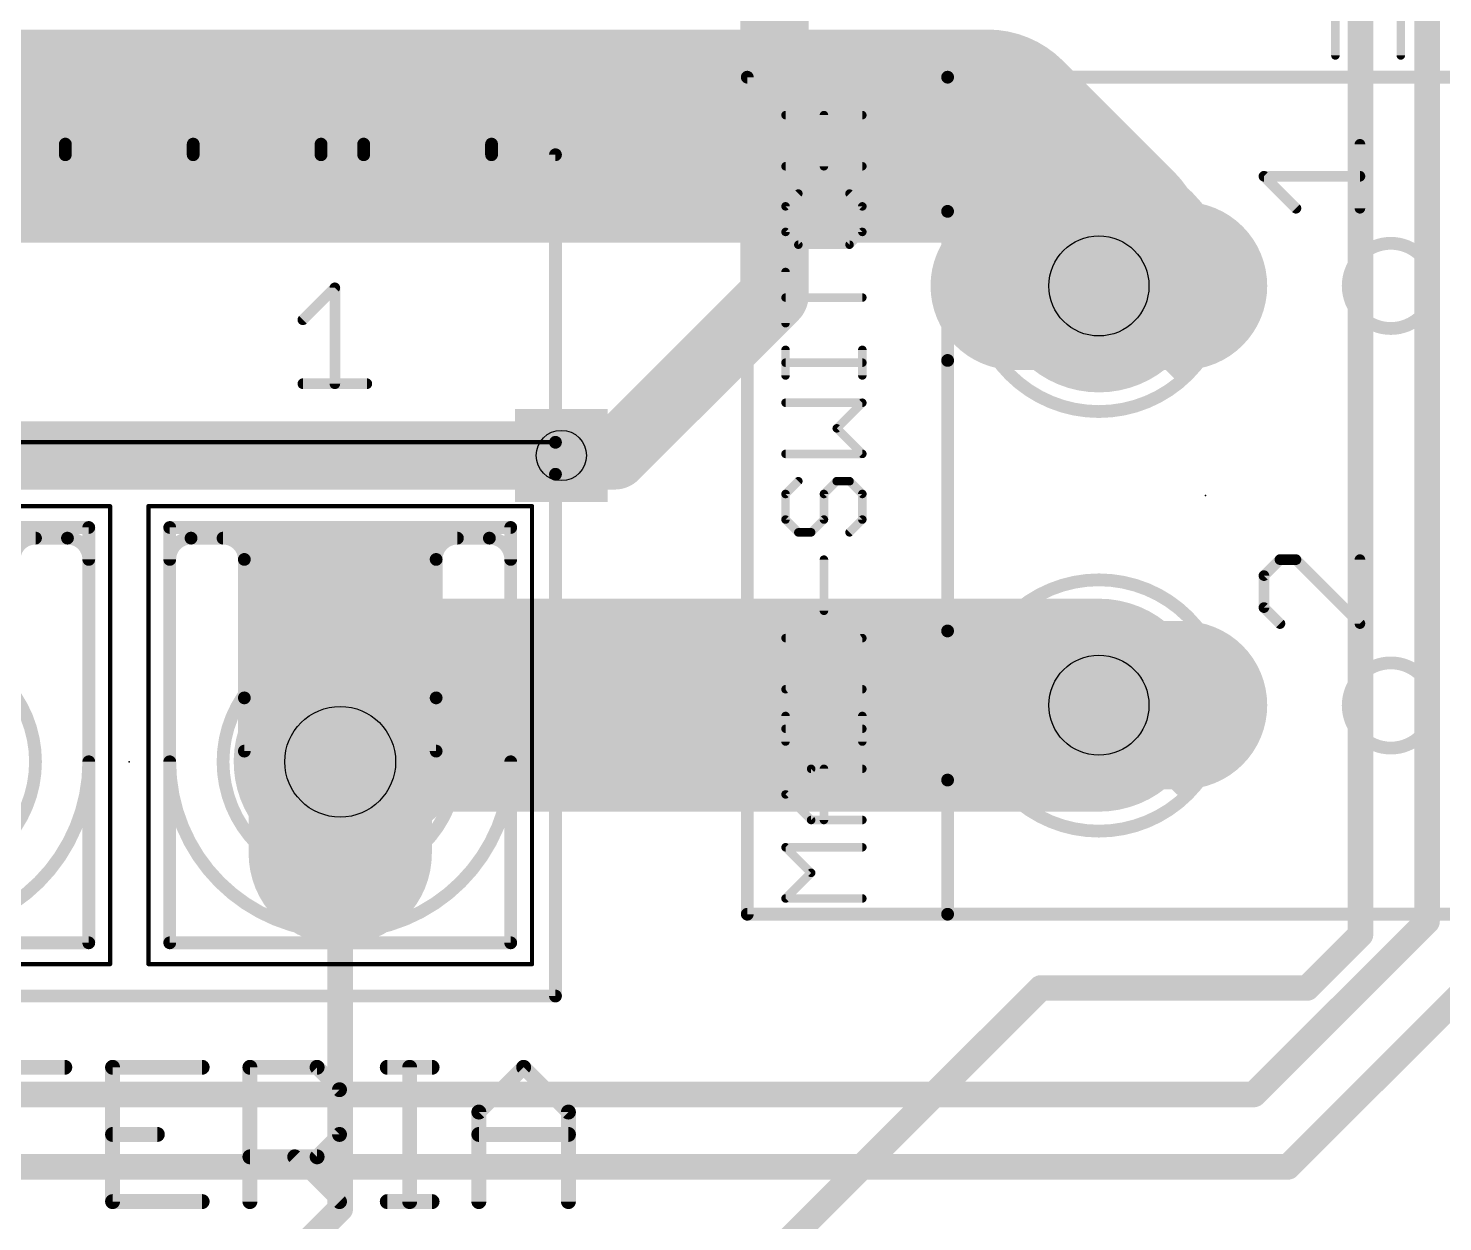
# Model space of a CAD drawing. Extents: x 4 to 288, y -28 to 191.
# Drawn here: x 218.44 to 235.3, y 62.62 to 76.85 of the extents above; entities that cross this region are included whole.
import ezdxf

# ---------------------------------------------------------------- set-up
doc = ezdxf.new("R2010")
doc.units = 0
doc.header["$MEASUREMENT"] = 0
doc.layers.get('0').update_dxf_attribs({"linetype": 'CONTINUOUS'})
for name, color, linetype in [('1', 22, 'CONTINUOUS'), ('16', 175, 'CONTINUOUS'), ('17', 82, 'CONTINUOUS'), ('18', 82, 'CONTINUOUS'), ('20', 7, 'CONTINUOUS'), ('21', 2, 'CONTINUOUS'), ('23', 7, 'CONTINUOUS'), ('25', 2, 'CONTINUOUS'), ('29', 253, 'CONTINUOUS'), ('30', 253, 'CONTINUOUS'), ('44', 253, 'CONTINUOUS'), ('51', 253, 'CONTINUOUS')]:
    doc.layers.add(name, color=color, linetype=linetype)

# ---------------------------------------------------------------- blocks, each defined once
blk = doc.blocks.new('RECT')
blk.add_solid([(-0.5, -0.5), (0.5, -0.5), (-0.5, 0.5), (0.5, 0.5)])
blk = doc.blocks.new('LONGP100')
at = {"const_width": 1}
blk.add_lwpolyline([(-0.5, 0), (0.5, 0)], dxfattribs=at)
at = {"const_width": 0.5}
for points in [[(-0.5, 0.25, 1), (-0.5, -0.25)], [(0.5, -0.25, 1), (0.5, 0.25)]]:
    blk.add_lwpolyline(points, format="xyb", dxfattribs=at)
blk = doc.blocks.new('SQUAREV')
blk.add_solid([(-0.5, -0.5), (0.5, -0.5), (-0.5, 0.5), (0.5, 0.5)])

msp = doc.modelspace()

# ---------------------------------------------------------------- linework, layer by layer
at = {"layer": '1'}
for points, const_width in [([(235.1088, 79.0816), (235.1088, 66.1988)], 0.3048), ([(229.87, 75.565), (213.36, 75.565)], 2.54), ([(231.1972, 74.2379), (229.87, 75.565)], 2.54), ([(231.1972, 73.7775), (231.1972, 74.2379)], 2.54), ([(216.535, 71.755), (224.79, 71.755)], 0.8128), ([(236.855, 66.675), (233.4514, 63.2714)], 0.3048), ([(235.1088, 66.1988), (233.045, 64.135)], 0.3048), ([(233.045, 64.135), (200.66, 64.135)], 0.3048), ([(202.565, 63.2714), (233.4514, 63.2714)], 0.3048)]:
    msp.add_lwpolyline(points, dxfattribs=dict(at, const_width=const_width))
for points, const_width in [([(230.319, 76.014, 1), (229.421, 75.116)], 1.27), ([(229.87, 74.93, 1), (229.87, 76.2)], 1.27), ([(231.8322, 74.2379, 1), (230.5622, 74.2379)], 1.27), ([(230.7481, 73.7888, 1), (231.6462, 74.6869)], 1.27), ([(230.5622, 73.7775, 1), (231.8322, 73.7775)], 1.27), ([(224.79, 71.5518, 1), (224.79, 71.9582)], 0.4064), ([(235.0326, 66.1988, 1), (235.185, 66.1988)], 0.1524), ([(235.1626, 66.1449, 1), (235.0549, 66.2526)], 0.1524), ([(232.9911, 64.1889, 1), (233.0989, 64.0811)], 0.1524), ([(233.045, 64.0588, 1), (233.045, 64.2112)], 0.1524), ([(233.3975, 63.3253, 1), (233.5053, 63.2175)], 0.1524), ([(233.4514, 63.1952, 1), (233.4514, 63.3476)], 0.1524)]:
    msp.add_lwpolyline(points, format="xyb", dxfattribs=dict(at, const_width=const_width))
at = {"layer": '16'}
for points, const_width in [([(234.315, 66.04), (234.315, 92.71)], 0.3048), ([(227.33, 73.66), (227.33, 87.63)], 0.8128), ([(225.425, 71.755), (227.33, 73.66)], 0.8128), ([(224.79, 71.755), (225.425, 71.755)], 0.8128), ([(222.8298, 68.7775), (222.1548, 68.1025)], 2.54), ([(231.1972, 68.7775), (222.8298, 68.7775)], 2.54), ([(222.1548, 68.1025), (222.1548, 62.7698)], 0.3048), ([(233.68, 65.405), (234.315, 66.04)], 0.3048), ([(225.425, 60.325), (230.505, 65.405)], 0.3048), ([(230.505, 65.405), (233.68, 65.405)], 0.3048), ([(222.1548, 62.7698), (220.98, 61.595)], 0.3048)]:
    msp.add_lwpolyline(points, dxfattribs=dict(at, const_width=const_width))
for points, const_width in [([(227.4737, 73.5163, 1), (227.1863, 73.8037)], 0.4064), ([(227.1268, 73.66, 1), (227.5332, 73.66)], 0.4064), ([(224.79, 71.9582, 1), (224.79, 71.5518)], 0.4064), ([(225.425, 71.5518, 1), (225.425, 71.9582)], 0.4064), ([(225.2813, 71.8987, 1), (225.5687, 71.6113)], 0.4064), ([(222.8298, 69.4125, 1), (222.8298, 68.1425)], 1.27), ([(223.2788, 68.3285, 1), (222.3807, 69.2265)], 1.27), ([(231.1972, 68.1425, 1), (231.1972, 69.4125)], 1.27), ([(221.7057, 68.5515, 1), (222.6038, 67.6535)], 1.27), ([(222.231, 68.1025, 1), (222.0786, 68.1025)], 0.1524), ([(234.2388, 66.04, 1), (234.3912, 66.04)], 0.1524), ([(234.3689, 65.9861, 1), (234.2611, 66.0939)], 0.1524), ([(230.505, 65.4812, 1), (230.505, 65.3288)], 0.1524), ([(230.5589, 65.3511, 1), (230.4511, 65.4589)], 0.1524), ([(233.6261, 65.4589, 1), (233.7339, 65.3511)], 0.1524), ([(233.68, 65.3288, 1), (233.68, 65.4812)], 0.1524), ([(222.2086, 62.7159, 1), (222.1009, 62.8236)], 0.1524), ([(222.0786, 62.7698, 1), (222.231, 62.7698)], 0.1524)]:
    msp.add_lwpolyline(points, format="xyb", dxfattribs=dict(at, const_width=const_width))
at = {"layer": '20', "const_width": 0.0254}
msp.add_lwpolyline([(71.1264, 186.0347, 2.9429), (202.1142, 186.0347)], format="xyb", dxfattribs=at)
at = {"layer": '21'}
for points, const_width in [([(227.0062, 76.2665), (227.0062, 66.2845)], 0.1524), ([(227.0062, 76.2665), (229.3942, 76.2665)], 0.1524), ([(229.3942, 76.2665), (229.3942, 74.6665)], 0.1524), ([(229.3942, 76.2665), (235.9982, 76.2665)], 0.1524), ([(218.8782, 75.4685), (217.3542, 75.4685)], 0.1524), ([(218.8782, 75.4685), (218.8782, 75.3415)], 0.1524), ([(220.4022, 75.4685), (220.4022, 75.3415)], 0.1524), ([(221.9262, 75.4685), (220.4022, 75.4685)], 0.1524), ([(221.9262, 75.4685), (221.9262, 75.3415)], 0.1524), ([(223.9582, 75.4685), (222.4342, 75.4685)], 0.1524), ([(222.4342, 75.3415), (222.4342, 75.4685)], 0.1524), ([(223.9582, 75.4685), (223.9582, 75.3415)], 0.1524), ([(234.3087, 74.7036), (234.3087, 75.4662)], 0.127), ([(218.8782, 75.3415), (217.3542, 75.3415)], 0.1524), ([(220.4022, 75.3415), (218.8782, 75.3415)], 0.1524), ([(221.9262, 75.3415), (220.4022, 75.3415)], 0.1524), ([(222.4342, 75.3415), (221.9262, 75.3415)], 0.1524), ([(223.9582, 75.3415), (222.4342, 75.3415)], 0.1524), ([(224.7202, 75.3415), (223.9582, 75.3415)], 0.1524), ([(224.7202, 75.3415), (224.7202, 71.9125)], 0.1524), ([(233.546, 74.7036), (233.1647, 75.0849)], 0.127), ([(233.1647, 75.0849), (234.3087, 75.0849)], 0.127), ([(221.7093, 73.3736), (222.0906, 73.755)], 0.127), ([(222.0906, 73.755), (222.0906, 72.611)], 0.127), ([(229.3942, 72.8885), (229.3942, 69.6625)], 0.1524), ([(221.7093, 72.611), (222.4719, 72.611)], 0.127), ([(224.7202, 71.9125), (224.7202, 71.5315)], 0.1524), ([(214.5602, 71.9125), (224.7202, 71.9125)], 0.0508), ([(224.7202, 71.5315), (214.5602, 71.5315)], 0.1524), ([(224.7202, 71.5315), (224.7202, 65.3085)], 0.1524), ([(214.8396, 71.1505), (219.4116, 71.1505)], 0.0508), ([(219.4116, 65.6895), (219.4116, 71.1505)], 0.0508), ([(219.8688, 65.6895), (219.8688, 71.1505)], 0.0508), ([(219.8688, 71.1505), (224.4408, 71.1505)], 0.0508), ([(224.4408, 65.6895), (224.4408, 71.1505)], 0.0508), ([(219.1576, 70.8965), (215.0936, 70.8965)], 0.1524), ([(215.3476, 70.7695), (218.9036, 70.7695)], 0.1524), ([(219.1576, 65.9435), (219.1576, 70.8965)], 0.1524), ([(220.1227, 65.9435), (220.1227, 70.8965)], 0.1524), ([(224.1868, 70.8965), (220.1227, 70.8965)], 0.1524), ([(220.3768, 70.7695), (223.9327, 70.7695)], 0.1524), ([(224.1868, 70.8965), (224.1868, 65.9435)], 0.1524), ([(221.0118, 68.8645), (221.0118, 70.5155)], 0.1524), ([(223.2978, 68.8645), (223.2978, 70.5155)], 0.1524), ([(233.3553, 70.5132), (233.1647, 70.3226)], 0.127), ([(233.546, 70.5132), (233.3553, 70.5132)], 0.127), ([(234.3087, 69.7506), (233.546, 70.5132)], 0.127), ([(234.3087, 70.5132), (234.3087, 69.7506)], 0.127), ([(233.1647, 70.3226), (233.1647, 69.9412)], 0.127), ([(233.1647, 69.9412), (233.3553, 69.7506)], 0.127), ([(229.3942, 67.8845), (229.3942, 66.2845)], 0.1524), ([(229.3942, 66.2845), (227.0062, 66.2845)], 0.1524), ([(235.9982, 66.2845), (229.3942, 66.2845)], 0.1524), ([(215.0936, 65.9435), (219.1576, 65.9435)], 0.1524), ([(220.1227, 65.9435), (224.1868, 65.9435)], 0.1524), ([(219.4116, 65.6895), (214.8396, 65.6895)], 0.0508), ([(224.4408, 65.6895), (219.8688, 65.6895)], 0.0508), ([(214.5602, 65.3085), (224.7202, 65.3085)], 0.1524)]:
    msp.add_lwpolyline(points, dxfattribs=dict(at, const_width=const_width))
for points, const_width in [([(227.0443, 76.2665, 1), (226.9681, 76.2665)], 0.0762), ([(227.0062, 76.3046, 1), (227.0062, 76.2284)], 0.0762), ([(229.4323, 76.2665, 1), (229.3561, 76.2665)], 0.0762), ([(229.3942, 76.3046, 1), (229.3942, 76.2284)], 0.0762), ([(229.3942, 76.2284, 1), (229.3942, 76.3046)], 0.0762), ([(218.9162, 75.4685, 1), (218.8401, 75.4685)], 0.0762), ([(218.8782, 75.4304, 1), (218.8782, 75.5066)], 0.0762), ([(220.4022, 75.5066, 1), (220.4022, 75.4304)], 0.0762), ([(220.4402, 75.4685, 1), (220.3641, 75.4685)], 0.0762), ([(221.9642, 75.4685, 1), (221.8881, 75.4685)], 0.0762), ([(221.9262, 75.4304, 1), (221.9262, 75.5066)], 0.0762), ([(222.4342, 75.5066, 1), (222.4342, 75.4304)], 0.0762), ([(222.4723, 75.4685, 1), (222.3961, 75.4685)], 0.0762), ([(223.9963, 75.4685, 1), (223.9201, 75.4685)], 0.0762), ([(223.9582, 75.4304, 1), (223.9582, 75.5066)], 0.0762), ([(234.3404, 75.4662, 1), (234.2769, 75.4662)], 0.0635), ([(218.8782, 75.3796, 1), (218.8782, 75.3034)], 0.0762), ([(218.8401, 75.3415, 1), (218.9162, 75.3415)], 0.0762), ([(218.8782, 75.3034, 1), (218.8782, 75.3796)], 0.0762), ([(220.4022, 75.3796, 1), (220.4022, 75.3034)], 0.0762), ([(220.3641, 75.3415, 1), (220.4402, 75.3415)], 0.0762), ([(220.4022, 75.3034, 1), (220.4022, 75.3796)], 0.0762), ([(221.9262, 75.3796, 1), (221.9262, 75.3034)], 0.0762), ([(221.8881, 75.3415, 1), (221.9642, 75.3415)], 0.0762), ([(221.9262, 75.3034, 1), (221.9262, 75.3796)], 0.0762), ([(222.4342, 75.3796, 1), (222.4342, 75.3034)], 0.0762), ([(222.3961, 75.3415, 1), (222.4723, 75.3415)], 0.0762), ([(222.4342, 75.3034, 1), (222.4342, 75.3796)], 0.0762), ([(223.9582, 75.3796, 1), (223.9582, 75.3034)], 0.0762), ([(223.9201, 75.3415, 1), (223.9963, 75.3415)], 0.0762), ([(223.9582, 75.3034, 1), (223.9582, 75.3796)], 0.0762), ([(224.7583, 75.3415, 1), (224.6821, 75.3415)], 0.0762), ([(224.7202, 75.3034, 1), (224.7202, 75.3796)], 0.0762), ([(233.1871, 75.1074, 1), (233.1422, 75.0625)], 0.0635), ([(233.1647, 75.1167, 1), (233.1647, 75.0532)], 0.0635), ([(234.3087, 75.0532, 1), (234.3087, 75.1167)], 0.0635), ([(229.3561, 74.6665, 1), (229.4323, 74.6665)], 0.0762), ([(233.5235, 74.6811, 1), (233.5685, 74.726)], 0.0635), ([(234.2769, 74.7036, 1), (234.3404, 74.7036)], 0.0635), ([(234.677, 73.2695, 1), (234.677, 74.2855, 1), (234.677, 73.2695)], 0.1524), ([(222.1223, 73.755, 1), (222.0588, 73.755)], 0.0635), ([(222.113, 73.7325, 1), (222.0681, 73.7774)], 0.0635), ([(221.6868, 73.3961, 1), (221.7317, 73.3512)], 0.0635), ([(229.4323, 72.8885, 1), (229.3561, 72.8885)], 0.0762), ([(221.7093, 72.6427, 1), (221.7093, 72.5792)], 0.0635), ([(222.4719, 72.5792, 1), (222.4719, 72.6427)], 0.0635), ([(222.0588, 72.611, 1), (222.1223, 72.611)], 0.0635), ([(224.7583, 71.9125, 1), (224.6821, 71.9125)], 0.0762), ([(224.6821, 71.9125, 1), (224.7583, 71.9125)], 0.0762), ([(224.7202, 71.8998, 1), (224.7202, 71.9252)], 0.0254), ([(224.7583, 71.5315, 1), (224.6821, 71.5315)], 0.0762), ([(224.6821, 71.5315, 1), (224.7583, 71.5315)], 0.0762), ([(224.7202, 71.4934, 1), (224.7202, 71.5696)], 0.0762), ([(219.4243, 71.1505, 1), (219.3989, 71.1505)], 0.0254), ([(219.4116, 71.1378, 1), (219.4116, 71.1632)], 0.0254), ([(219.8815, 71.1505, 1), (219.8561, 71.1505)], 0.0254), ([(219.8688, 71.1632, 1), (219.8688, 71.1378)], 0.0254), ([(224.4535, 71.1505, 1), (224.4281, 71.1505)], 0.0254), ([(224.4408, 71.1378, 1), (224.4408, 71.1632)], 0.0254), ([(218.5226, 70.7695, 0.4142), (218.2686, 70.5155)], 0.1524), ([(218.5226, 70.7314, 1), (218.5226, 70.8076)], 0.0762), ([(219.1576, 70.5155, 0.4142), (218.9036, 70.7695)], 0.1524), ([(218.9036, 70.8076, 1), (218.9036, 70.7314)], 0.0762), ([(218.9036, 70.7314, 1), (218.9036, 70.8076)], 0.0762), ([(219.1957, 70.8965, 1), (219.1195, 70.8965)], 0.0762), ([(219.1576, 70.8584, 1), (219.1576, 70.9346)], 0.0762), ([(220.1227, 70.9346, 1), (220.1227, 70.8584)], 0.0762), ([(220.3768, 70.7695, 0.4142), (220.1227, 70.5155)], 0.1524), ([(220.1608, 70.8965, 1), (220.0847, 70.8965)], 0.0762), ([(220.3768, 70.8076, 1), (220.3768, 70.7314)], 0.0762), ([(220.3768, 70.7314, 1), (220.3768, 70.8076)], 0.0762), ([(221.0118, 70.5155, 0.4142), (220.7578, 70.7695)], 0.1524), ([(220.7578, 70.8076, 1), (220.7578, 70.7314)], 0.0762), ([(223.5517, 70.7695, 0.4142), (223.2978, 70.5155)], 0.1524), ([(223.5517, 70.7314, 1), (223.5517, 70.8076)], 0.0762), ([(224.1868, 70.5155, 0.4142), (223.9327, 70.7695)], 0.1524), ([(223.9327, 70.8076, 1), (223.9327, 70.7314)], 0.0762), ([(223.9327, 70.7314, 1), (223.9327, 70.8076)], 0.0762), ([(224.2249, 70.8965, 1), (224.1487, 70.8965)], 0.0762), ([(224.1868, 70.8584, 1), (224.1868, 70.9346)], 0.0762), ([(219.1195, 70.5155, 1), (219.1957, 70.5155)], 0.0762), ([(220.0847, 70.5155, 1), (220.1608, 70.5155)], 0.0762), ([(221.0498, 70.5155, 1), (220.9737, 70.5155)], 0.0762), ([(220.9737, 70.5155, 1), (221.0498, 70.5155)], 0.0762), ([(223.3358, 70.5155, 1), (223.2597, 70.5155)], 0.0762), ([(223.2597, 70.5155, 1), (223.3358, 70.5155)], 0.0762), ([(224.1487, 70.5155, 1), (224.2249, 70.5155)], 0.0762), ([(233.3553, 70.545, 1), (233.3553, 70.4815)], 0.0635), ([(233.3778, 70.4908, 1), (233.3329, 70.5357)], 0.0635), ([(233.5685, 70.5357, 1), (233.5235, 70.4908)], 0.0635), ([(233.546, 70.4815, 1), (233.546, 70.545)], 0.0635), ([(234.3404, 70.5132, 1), (234.2769, 70.5132)], 0.0635), ([(233.1964, 70.3226, 1), (233.1329, 70.3226)], 0.0635), ([(233.1422, 70.345, 1), (233.1871, 70.3001)], 0.0635), ([(233.1871, 69.9637, 1), (233.1422, 69.9188)], 0.0635), ([(233.1329, 69.9412, 1), (233.1964, 69.9412)], 0.0635), ([(233.3329, 69.7281, 1), (233.3778, 69.773)], 0.0635), ([(234.2862, 69.7281, 1), (234.3311, 69.773)], 0.0635), ([(229.3561, 69.6625, 1), (229.4323, 69.6625)], 0.0762), ([(234.2769, 69.7506, 1), (234.3404, 69.7506)], 0.0635), ([(234.677, 68.2657, 1), (234.677, 69.2817, 1), (234.677, 68.2657)], 0.1524), ([(220.9737, 68.8645, 1), (221.0498, 68.8645)], 0.0762), ([(223.2597, 68.8645, 1), (223.3358, 68.8645)], 0.0762), ([(215.0936, 68.1025, 1), (219.1576, 68.1025)], 0.1524), ([(219.1957, 68.1025, 1), (219.1195, 68.1025)], 0.0762), ([(220.1227, 68.1025, 1), (224.1868, 68.1025)], 0.1524), ([(220.1608, 68.1025, 1), (220.0847, 68.1025)], 0.0762), ([(224.2249, 68.1025, 1), (224.1487, 68.1025)], 0.0762), ([(229.4323, 67.8845, 1), (229.3561, 67.8845)], 0.0762), ([(227.0062, 66.3226, 1), (227.0062, 66.2464)], 0.0762), ([(226.9681, 66.2845, 1), (227.0443, 66.2845)], 0.0762), ([(229.3942, 66.3226, 1), (229.3942, 66.2464)], 0.0762), ([(229.3561, 66.2845, 1), (229.4323, 66.2845)], 0.0762), ([(229.3942, 66.2464, 1), (229.3942, 66.3226)], 0.0762), ([(219.1195, 65.9435, 1), (219.1957, 65.9435)], 0.0762), ([(219.1576, 65.9054, 1), (219.1576, 65.9816)], 0.0762), ([(220.1227, 65.9816, 1), (220.1227, 65.9054)], 0.0762), ([(220.0847, 65.9435, 1), (220.1608, 65.9435)], 0.0762), ([(224.1487, 65.9435, 1), (224.2249, 65.9435)], 0.0762), ([(224.1868, 65.9054, 1), (224.1868, 65.9816)], 0.0762), ([(219.3989, 65.6895, 1), (219.4243, 65.6895)], 0.0254), ([(219.4116, 65.6768, 1), (219.4116, 65.7022)], 0.0254), ([(219.8688, 65.7022, 1), (219.8688, 65.6768)], 0.0254), ([(219.8561, 65.6895, 1), (219.8815, 65.6895)], 0.0254), ([(224.4281, 65.6895, 1), (224.4535, 65.6895)], 0.0254), ([(224.4408, 65.6768, 1), (224.4408, 65.7022)], 0.0254), ([(224.6821, 65.3085, 1), (224.7583, 65.3085)], 0.0762), ([(224.7202, 65.2704, 1), (224.7202, 65.3466)], 0.0762)]:
    msp.add_lwpolyline(points, format="xyb", dxfattribs=dict(at, const_width=const_width))
at = {"layer": '23'}
for p in [(232.4672, 71.2775), (219.6402, 68.1025)]:
    msp.add_point(p, dxfattribs=at)
at = {"layer": '25'}
for points, const_width in [([(234.0163, 76.5256), (234.0163, 77.695)], 0.1016), ([(234.7959, 76.5256), (234.7959, 77.695)], 0.1016), ([(227.4626, 75.8143), (228.3778, 75.8143)], 0.1016), ([(227.9202, 75.2041), (227.9202, 75.8143)], 0.1016), ([(228.3778, 75.2041), (227.4626, 75.2041)], 0.1016), ([(227.6151, 74.8787), (227.4626, 74.7262)], 0.1016), ([(228.3778, 74.7262), (228.2252, 74.8787)], 0.1016), ([(227.4626, 74.7262), (227.4626, 74.4212)], 0.1016), ([(228.3778, 74.4212), (228.3778, 74.7262)], 0.1016), ([(227.4626, 74.4212), (227.6151, 74.2686)], 0.1016), ([(228.2252, 74.2686), (228.3778, 74.4212)], 0.1016), ([(227.6151, 74.2686), (228.2252, 74.2686)], 0.1016), ([(227.4626, 73.3331), (227.4626, 73.9432)], 0.1016), ([(228.3778, 73.6382), (227.4626, 73.6382)], 0.1016), ([(227.4626, 72.7094), (227.4626, 73.0145)], 0.1016), ([(228.3778, 72.7094), (228.3778, 73.0145)], 0.1016), ([(228.3778, 72.862), (227.4626, 72.862)], 0.1016), ([(228.3778, 72.384), (227.4626, 72.384)], 0.1016), ([(228.0727, 72.079), (228.3778, 72.384)], 0.1016), ([(228.3778, 71.7739), (228.0727, 72.079)], 0.1016), ([(227.4626, 71.7739), (228.3778, 71.7739)], 0.1016), ([(227.6151, 71.4485), (227.4626, 71.296)], 0.1016), ([(227.9202, 71.296), (228.0727, 71.4485)], 0.1016), ([(228.0727, 71.4485), (228.2252, 71.4485)], 0.1016), ([(228.2252, 71.4485), (228.3778, 71.296)], 0.1016), ([(227.4626, 71.296), (227.4626, 70.9909)], 0.1016), ([(227.9202, 70.9909), (227.9202, 71.296)], 0.1016), ([(228.3778, 71.296), (228.3778, 70.9909)], 0.1016), ([(227.4626, 70.9909), (227.6151, 70.8384)], 0.1016), ([(227.7676, 70.8384), (227.9202, 70.9909)], 0.1016), ([(228.3778, 70.9909), (228.2252, 70.8384)], 0.1016), ([(227.6151, 70.8384), (227.7676, 70.8384)], 0.1016), ([(227.9202, 69.9029), (227.9202, 70.513)], 0.1016), ([(227.4626, 68.9674), (228.3778, 69.5775)], 0.1016), ([(228.3778, 69.5775), (227.4626, 69.5775)], 0.1016), ([(228.3778, 68.9674), (227.4626, 68.9674)], 0.1016), ([(227.4626, 68.3437), (227.4626, 68.6487)], 0.1016), ([(228.3778, 68.3437), (228.3778, 68.6487)], 0.1016), ([(228.3778, 68.4962), (227.4626, 68.4962)], 0.1016), ([(227.4626, 67.7132), (227.7676, 68.0183)], 0.1016), ([(227.7676, 68.0183), (228.3778, 68.0183)], 0.1016), ([(227.9202, 67.4082), (227.9202, 68.0183)], 0.1016), ([(227.7676, 67.4082), (227.4626, 67.7132)], 0.1016), ([(228.3778, 67.4082), (227.7676, 67.4082)], 0.1016), ([(227.7676, 66.7777), (227.4626, 67.0828)], 0.1016), ([(227.4626, 67.0828), (228.3778, 67.0828)], 0.1016), ([(227.4626, 66.4726), (227.7676, 66.7777)], 0.1016), ([(228.3778, 66.4726), (227.4626, 66.4726)], 0.1016), ([(217.804, 64.4589), (218.8717, 64.4589)], 0.1778), ([(220.5088, 64.4589), (219.4411, 64.4589)], 0.1778), ([(219.4411, 64.4589), (219.4411, 62.8574)], 0.1778), ([(221.0783, 62.8574), (221.0783, 64.4589)], 0.1778), ([(221.0783, 64.4589), (221.8791, 64.4589)], 0.1778), ([(221.8791, 64.4589), (222.146, 64.192)], 0.1778), ([(222.7154, 64.4589), (223.2493, 64.4589)], 0.1778), ([(222.9824, 62.8574), (222.9824, 64.4589)], 0.1778), ([(223.8069, 63.9251), (224.3407, 64.4589)], 0.1778), ([(224.3407, 64.4589), (224.8746, 63.9251)], 0.1778), ([(222.146, 64.192), (222.146, 63.6582)], 0.1778), ([(223.8069, 62.8574), (223.8069, 63.9251)], 0.1778), ([(224.8746, 63.9251), (224.8746, 62.8574)], 0.1778), ([(219.4411, 63.6582), (219.975, 63.6582)], 0.1778), ([(222.146, 63.6582), (221.8791, 63.3912)], 0.1778), ([(223.8069, 63.6582), (224.8746, 63.6582)], 0.1778), ([(221.8791, 63.3912), (221.0783, 63.3912)], 0.1778), ([(221.6121, 63.3912), (222.146, 62.8574)], 0.1778), ([(219.4411, 62.8574), (220.5088, 62.8574)], 0.1778), ([(222.7154, 62.8574), (223.2493, 62.8574)], 0.1778)]:
    msp.add_lwpolyline(points, dxfattribs=dict(at, const_width=const_width))
for points, const_width in [([(233.9909, 76.5256, 1), (234.0417, 76.5256)], 0.0508), ([(234.7705, 76.5256, 1), (234.8213, 76.5256)], 0.0508), ([(227.4626, 75.8397, 1), (227.4626, 75.7889)], 0.0508), ([(227.9456, 75.8143, 1), (227.8948, 75.8143)], 0.0508), ([(228.3778, 75.7889, 1), (228.3778, 75.8397)], 0.0508), ([(227.4626, 75.2296, 1), (227.4626, 75.1787)], 0.0508), ([(227.8948, 75.2041, 1), (227.9456, 75.2041)], 0.0508), ([(228.3778, 75.1787, 1), (228.3778, 75.2296)], 0.0508), ([(227.6331, 74.8608, 1), (227.5971, 74.8967)], 0.0508), ([(228.2432, 74.8967, 1), (228.2073, 74.8608)], 0.0508), ([(227.488, 74.7262, 1), (227.4372, 74.7262)], 0.0508), ([(227.4446, 74.7442, 1), (227.4805, 74.7083)], 0.0508), ([(228.4032, 74.7262, 1), (228.3524, 74.7262)], 0.0508), ([(228.3598, 74.7083, 1), (228.3957, 74.7442)], 0.0508), ([(227.4805, 74.4391, 1), (227.4446, 74.4032)], 0.0508), ([(227.4372, 74.4212, 1), (227.488, 74.4212)], 0.0508), ([(228.3524, 74.4212, 1), (228.4032, 74.4212)], 0.0508), ([(228.3957, 74.4032, 1), (228.3598, 74.4391)], 0.0508), ([(227.6151, 74.294, 1), (227.6151, 74.2432)], 0.0508), ([(227.5971, 74.2507, 1), (227.6331, 74.2866)], 0.0508), ([(228.2073, 74.2866, 1), (228.2432, 74.2507)], 0.0508), ([(228.2252, 74.2432, 1), (228.2252, 74.294)], 0.0508), ([(227.488, 73.9432, 1), (227.4372, 73.9432)], 0.0508), ([(227.4626, 73.6636, 1), (227.4626, 73.6128)], 0.0508), ([(228.3778, 73.6128, 1), (228.3778, 73.6636)], 0.0508), ([(227.4372, 73.3331, 1), (227.488, 73.3331)], 0.0508), ([(227.488, 73.0145, 1), (227.4372, 73.0145)], 0.0508), ([(228.4032, 73.0145, 1), (228.3524, 73.0145)], 0.0508), ([(227.4626, 72.8874, 1), (227.4626, 72.8366)], 0.0508), ([(228.3778, 72.8366, 1), (228.3778, 72.8874)], 0.0508), ([(227.4372, 72.7094, 1), (227.488, 72.7094)], 0.0508), ([(228.3524, 72.7094, 1), (228.4032, 72.7094)], 0.0508), ([(227.4626, 72.4094, 1), (227.4626, 72.3586)], 0.0508), ([(228.3957, 72.3661, 1), (228.3598, 72.402)], 0.0508), ([(228.3778, 72.3586, 1), (228.3778, 72.4094)], 0.0508), ([(228.0907, 72.0969, 1), (228.0547, 72.061)], 0.0508), ([(228.0547, 72.0969, 1), (228.0907, 72.061)], 0.0508), ([(227.4626, 71.7993, 1), (227.4626, 71.7485)], 0.0508), ([(228.3778, 71.7485, 1), (228.3778, 71.7993)], 0.0508), ([(228.3598, 71.756, 1), (228.3957, 71.7919)], 0.0508), ([(227.6331, 71.4306, 1), (227.5971, 71.4665)], 0.0508), ([(228.0727, 71.4739, 1), (228.0727, 71.4231)], 0.0508), ([(228.0907, 71.4306, 1), (228.0547, 71.4665)], 0.0508), ([(228.2432, 71.4665, 1), (228.2073, 71.4306)], 0.0508), ([(228.2252, 71.4231, 1), (228.2252, 71.4739)], 0.0508), ([(227.488, 71.296, 1), (227.4372, 71.296)], 0.0508), ([(227.4446, 71.3139, 1), (227.4805, 71.278)], 0.0508), ([(227.9456, 71.296, 1), (227.8948, 71.296)], 0.0508), ([(227.9022, 71.3139, 1), (227.9381, 71.278)], 0.0508), ([(228.4032, 71.296, 1), (228.3524, 71.296)], 0.0508), ([(228.3598, 71.278, 1), (228.3957, 71.3139)], 0.0508), ([(227.4805, 71.0089, 1), (227.4446, 70.973)], 0.0508), ([(227.4372, 70.9909, 1), (227.488, 70.9909)], 0.0508), ([(227.8948, 70.9909, 1), (227.9456, 70.9909)], 0.0508), ([(227.9381, 70.973, 1), (227.9022, 71.0089)], 0.0508), ([(228.3524, 70.9909, 1), (228.4032, 70.9909)], 0.0508), ([(228.3957, 70.973, 1), (228.3598, 71.0089)], 0.0508), ([(227.6151, 70.8638, 1), (227.6151, 70.813)], 0.0508), ([(227.5971, 70.8204, 1), (227.6331, 70.8564)], 0.0508), ([(227.7497, 70.8564, 1), (227.7856, 70.8204)], 0.0508), ([(227.7676, 70.813, 1), (227.7676, 70.8638)], 0.0508), ([(228.2073, 70.8564, 1), (228.2432, 70.8204)], 0.0508), ([(227.9456, 70.513, 1), (227.8948, 70.513)], 0.0508), ([(227.8948, 69.9029, 1), (227.9456, 69.9029)], 0.0508), ([(227.4626, 69.6029, 1), (227.4626, 69.5521)], 0.0508), ([(228.3918, 69.5563, 1), (228.3637, 69.5986)], 0.0508), ([(228.3778, 69.5521, 1), (228.3778, 69.6029)], 0.0508), ([(227.4626, 68.9928, 1), (227.4626, 68.942)], 0.0508), ([(227.4485, 68.9885, 1), (227.4767, 68.9462)], 0.0508), ([(228.3778, 68.942, 1), (228.3778, 68.9928)], 0.0508), ([(227.488, 68.6487, 1), (227.4372, 68.6487)], 0.0508), ([(228.4032, 68.6487, 1), (228.3524, 68.6487)], 0.0508), ([(227.4626, 68.5216, 1), (227.4626, 68.4708)], 0.0508), ([(228.3778, 68.4708, 1), (228.3778, 68.5216)], 0.0508), ([(227.4372, 68.3437, 1), (227.488, 68.3437)], 0.0508), ([(228.3524, 68.3437, 1), (228.4032, 68.3437)], 0.0508), ([(227.7676, 68.0437, 1), (227.7676, 67.9929)], 0.0508), ([(227.7856, 68.0003, 1), (227.7497, 68.0362)], 0.0508), ([(227.9456, 68.0183, 1), (227.8948, 68.0183)], 0.0508), ([(228.3778, 67.9929, 1), (228.3778, 68.0437)], 0.0508), ([(227.4805, 67.7312, 1), (227.4446, 67.6953)], 0.0508), ([(227.4446, 67.7312, 1), (227.4805, 67.6953)], 0.0508), ([(227.7676, 67.4336, 1), (227.7676, 67.3828)], 0.0508), ([(227.7497, 67.3902, 1), (227.7856, 67.4261)], 0.0508), ([(228.3778, 67.3828, 1), (228.3778, 67.4336)], 0.0508), ([(227.8948, 67.4082, 1), (227.9456, 67.4082)], 0.0508), ([(227.4626, 67.1082, 1), (227.4626, 67.0574)], 0.0508), ([(227.4805, 67.1007, 1), (227.4446, 67.0648)], 0.0508), ([(228.3778, 67.0574, 1), (228.3778, 67.1082)], 0.0508), ([(227.7856, 66.7597, 1), (227.7497, 66.7957)], 0.0508), ([(227.7497, 66.7597, 1), (227.7856, 66.7957)], 0.0508), ([(227.4626, 66.498, 1), (227.4626, 66.4472)], 0.0508), ([(227.4446, 66.4906, 1), (227.4805, 66.4547)], 0.0508), ([(228.3778, 66.4472, 1), (228.3778, 66.498)], 0.0508), ([(218.8717, 64.4145, 1), (218.8717, 64.5034)], 0.0889), ([(219.4411, 64.5034, 1), (219.4411, 64.4145)], 0.0889), ([(219.4856, 64.4589, 1), (219.3967, 64.4589)], 0.0889), ([(220.5088, 64.4145, 1), (220.5088, 64.5034)], 0.0889), ([(221.1227, 64.4589, 1), (221.0338, 64.4589)], 0.0889), ([(221.0783, 64.5034, 1), (221.0783, 64.4145)], 0.0889), ([(221.9105, 64.4904, 1), (221.8476, 64.4275)], 0.0889), ([(221.8791, 64.4145, 1), (221.8791, 64.5034)], 0.0889), ([(222.7154, 64.5034, 1), (222.7154, 64.4145)], 0.0889), ([(223.0268, 64.4589, 1), (222.9379, 64.4589)], 0.0889), ([(223.2493, 64.4145, 1), (223.2493, 64.5034)], 0.0889), ([(224.3722, 64.4904, 1), (224.3093, 64.4275)], 0.0889), ([(224.3722, 64.4275, 1), (224.3093, 64.4904)], 0.0889), ([(222.1904, 64.192, 1), (222.1015, 64.192)], 0.0889), ([(222.1146, 64.1606, 1), (222.1774, 64.2234)], 0.0889), ([(223.8513, 63.9251, 1), (223.7624, 63.9251)], 0.0889), ([(223.7754, 63.9565, 1), (223.8383, 63.8937)], 0.0889), ([(224.919, 63.9251, 1), (224.8301, 63.9251)], 0.0889), ([(224.8432, 63.8937, 1), (224.906, 63.9565)], 0.0889), ([(219.4411, 63.7026, 1), (219.4411, 63.6137)], 0.0889), ([(219.975, 63.6137, 1), (219.975, 63.7026)], 0.0889), ([(222.1774, 63.6267, 1), (222.1146, 63.6896)], 0.0889), ([(223.8069, 63.7026, 1), (223.8069, 63.6137)], 0.0889), ([(224.8746, 63.6137, 1), (224.8746, 63.7026)], 0.0889), ([(222.1015, 63.6582, 1), (222.1904, 63.6582)], 0.0889), ([(221.0783, 63.4357, 1), (221.0783, 63.3468)], 0.0889), ([(221.6436, 63.4227, 1), (221.5807, 63.3598)], 0.0889), ([(221.8476, 63.4227, 1), (221.9105, 63.3598)], 0.0889), ([(221.8791, 63.3468, 1), (221.8791, 63.4357)], 0.0889), ([(219.4411, 62.9018, 1), (219.4411, 62.8129)], 0.0889), ([(219.3967, 62.8574, 1), (219.4856, 62.8574)], 0.0889), ([(220.5088, 62.8129, 1), (220.5088, 62.9018)], 0.0889), ([(221.0338, 62.8574, 1), (221.1227, 62.8574)], 0.0889), ([(222.1146, 62.8259, 1), (222.1774, 62.8888)], 0.0889), ([(222.7154, 62.9018, 1), (222.7154, 62.8129)], 0.0889), ([(222.9379, 62.8574, 1), (223.0268, 62.8574)], 0.0889), ([(223.2493, 62.8129, 1), (223.2493, 62.9018)], 0.0889), ([(223.7624, 62.8574, 1), (223.8513, 62.8574)], 0.0889), ([(224.8301, 62.8574, 1), (224.919, 62.8574)], 0.0889)]:
    msp.add_lwpolyline(points, format="xyb", dxfattribs=dict(at, const_width=const_width))
at = {"layer": '44'}
for centre, radius in [((231.1972, 73.7775), 0.5969), ((224.79, 71.755), 0.3), ((231.1972, 68.7775), 0.5969), ((222.1548, 68.1025), 0.6604)]:
    msp.add_circle(centre, radius, dxfattribs=at)
at = {"layer": '51'}
for points, const_width in [([(231.1972, 72.2789, 1), (231.1972, 75.2761, 1), (231.1972, 72.2789)], 0.1524), ([(230.2261, 74.8134, 1), (230.1362, 74.7236)], 0.127), ([(229.4323, 74.6665, 1), (229.3561, 74.6665)], 0.0762), ([(229.3561, 72.8885, 1), (229.4323, 72.8885)], 0.0762), ([(232.1432, 72.7166, 1), (232.2331, 72.8064)], 0.127), ([(231.1972, 67.2751, 1), (231.1972, 70.2723, 1), (231.1972, 67.2751)], 0.1524), ([(230.2508, 69.8347, 1), (230.1615, 69.7443)], 0.127), ([(229.4323, 69.6625, 1), (229.3561, 69.6625)], 0.0762), ([(217.1256, 66.7055, 1), (217.1256, 69.4995, 1), (217.1256, 66.7055)], 0.1524), ([(222.1548, 66.7055, 1), (222.1548, 69.4995, 1), (222.1548, 66.7055)], 0.1524), ([(221.0118, 68.9026, 1), (221.0118, 68.8264)], 0.0762), ([(221.0498, 68.8645, 1), (220.9737, 68.8645)], 0.0762), ([(223.3358, 68.8645, 1), (223.2597, 68.8645)], 0.0762), ([(223.2978, 68.8264, 1), (223.2978, 68.9026)], 0.0762), ([(221.0118, 68.2676, 1), (221.0118, 68.1914)], 0.0762), ([(223.2978, 68.1914, 1), (223.2978, 68.2676)], 0.0762), ([(220.9737, 68.2295, 1), (221.0498, 68.2295)], 0.0762), ([(223.2597, 68.2295, 1), (223.3358, 68.2295)], 0.0762), ([(229.3561, 67.8845, 1), (229.4323, 67.8845)], 0.0762), ([(232.1685, 67.7633, 1), (232.2578, 67.8537)], 0.127)]:
    msp.add_lwpolyline(points, format="xyb", dxfattribs=dict(at, const_width=const_width))
for points, const_width in [([(230.1812, 74.7685), (232.1882, 72.7615)], 0.254), ([(229.3942, 74.6665), (229.3942, 72.8885)], 0.1524), ([(230.2062, 69.7895), (232.2132, 67.8085)], 0.254), ([(229.3942, 69.6625), (229.3942, 67.8845)], 0.1524), ([(221.0118, 68.2295), (221.0118, 68.8645)], 0.1524), ([(223.2978, 68.8645), (221.0118, 68.8645)], 0.1524), ([(223.2978, 68.2295), (223.2978, 68.8645)], 0.1524), ([(223.2978, 68.2295), (221.0118, 68.2295)], 0.1524)]:
    msp.add_lwpolyline(points, dxfattribs=dict(at, const_width=const_width))

# ---------------------------------------------------------------- block references
at = {"layer": '17', "xscale": 1.8034, "yscale": 1.8034}
for p in [(231.1972, 73.7775), (231.1972, 73.7775), (231.1972, 68.7775), (231.1972, 68.7775)]:
    msp.add_blockref('LONGP100', p, dxfattribs=at)
at = {"layer": '17', "xscale": 1.9812, "yscale": 1.9812, "rotation": 270}
msp.add_blockref('LONGP100', (222.1548, 68.1025), dxfattribs=at)
msp.add_blockref('LONGP100', (222.1548, 68.1025), dxfattribs=at)
at = {"layer": '18', "xscale": 1.108, "yscale": 1.108}
msp.add_blockref('SQUAREV', (224.79, 71.755), dxfattribs=at)
msp.add_blockref('SQUAREV', (224.79, 71.755), dxfattribs=at)
at = {"layer": '21', "xscale": 2.286, "yscale": 1.143, "rotation": 180}
msp.add_blockref('RECT', (222.1548, 70.198), dxfattribs=at)
at = {"layer": '29', "xscale": 2.0066, "yscale": 2.0066}
for p in [(231.1972, 73.7775), (231.1972, 68.7775)]:
    msp.add_blockref('LONGP100', p, dxfattribs=at)
at = {"layer": '29', "xscale": 2.1844, "yscale": 2.1844, "rotation": 270}
msp.add_blockref('LONGP100', (222.1548, 68.1025), dxfattribs=at)
at = {"layer": '30', "xscale": 2.0066, "yscale": 2.0066}
for p in [(231.1972, 73.7775), (231.1972, 68.7775)]:
    msp.add_blockref('LONGP100', p, dxfattribs=at)
at = {"layer": '30', "xscale": 2.1844, "yscale": 2.1844, "rotation": 270}
msp.add_blockref('LONGP100', (222.1548, 68.1025), dxfattribs=at)
at = {"layer": '51', "xscale": 2.286, "yscale": 0.762, "rotation": 180}
msp.add_blockref('RECT', (222.1548, 69.2455), dxfattribs=at)

doc.saveas('drawing.dxf')
